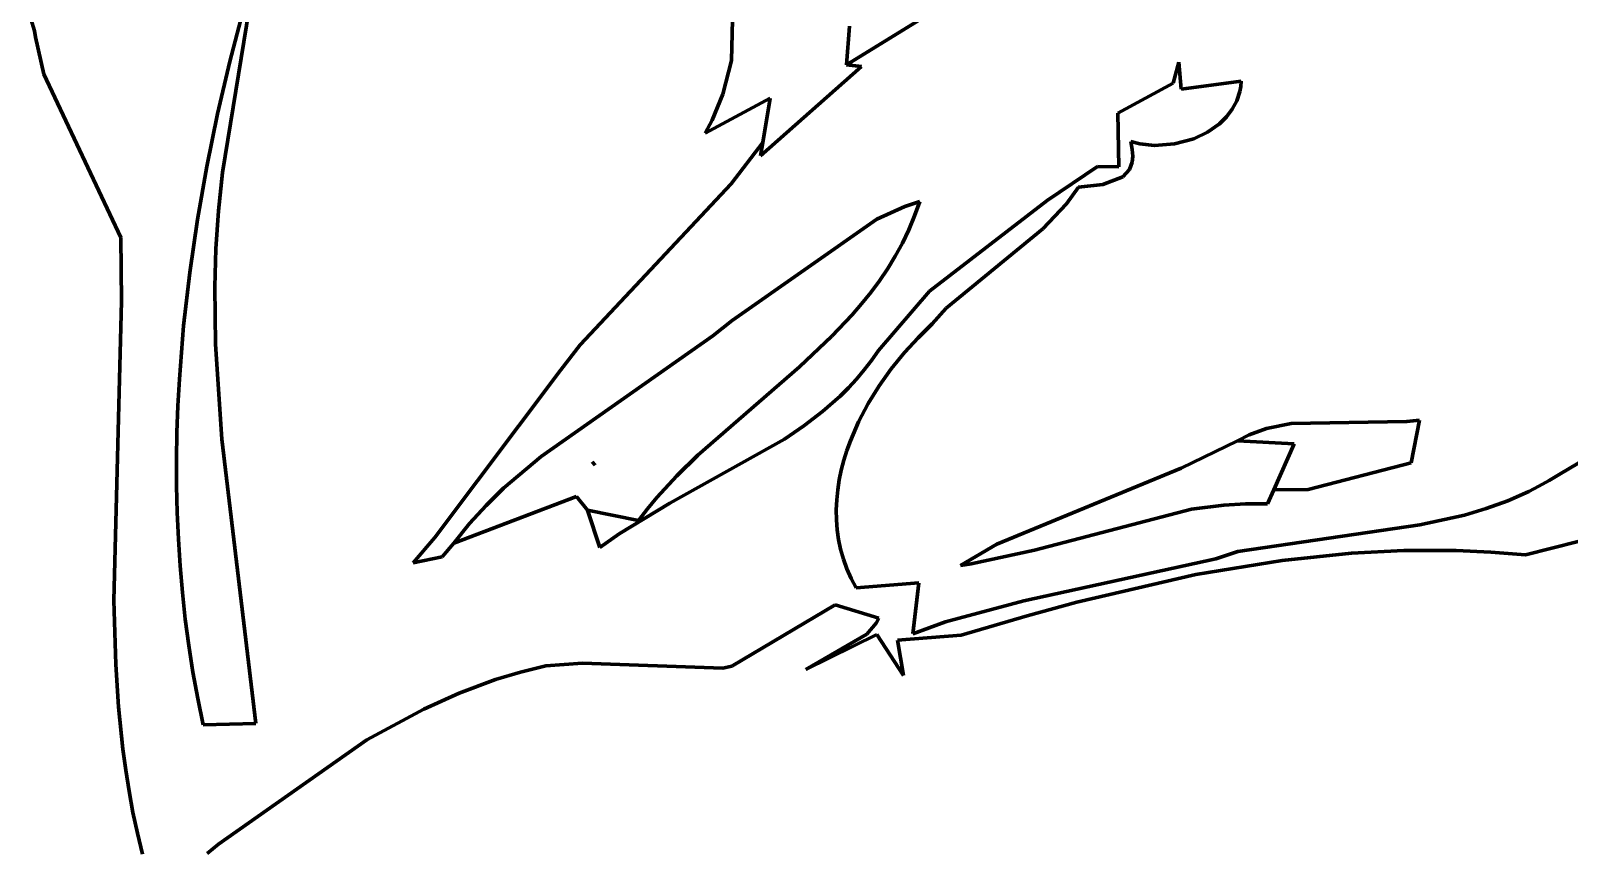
# Model space of a CAD drawing. Header units: millimetres. Extents: x 0 to 8.3, y 0 to 12.4.
# Drawn here: x 3.974 to 5.048, y 9.379 to 9.949 of the extents above; entities that cross this region are included whole.
import ezdxf

# ---------------------------------------------------------------- set-up
doc = ezdxf.new("R2010")
doc.units = ezdxf.units.MM
for name, color, linetype, lineweight in [('color#131313ff', 7, 'CONTINUOUS', 100), ('color#7c7c7cff', 7, 'CONTINUOUS', 100), ('color#c5c5c5ff', 7, 'CONTINUOUS', 100), ('color#ffffffff', 7, 'CONTINUOUS', 100)]:
    doc.layers.add(name, color=color, linetype=linetype, lineweight=lineweight)

msp = doc.modelspace()

# ---------------------------------------------------------------- linework, layer by layer
at = {"layer": 'color#131313ff'}
for p, q in [((4.4653, 10.0162), (4.4632, 9.928)), ((4.6843, 10.0117), (4.5434, 9.9249)), ((4.1082, 9.8498), (4.1325, 9.9991)), ((4.1274, 9.9812), (4.1133, 9.9271)), ((3.977, 9.9485), (3.9745, 9.957)), ((3.9778, 9.9441), (3.977, 9.9485)), ((4.5434, 9.9249), (4.5456, 9.9519)), ((3.9835, 9.9183), (3.9778, 9.9441)), ((4.1133, 9.9271), (4.1048, 9.8906)), ((4.4632, 9.928), (4.4572, 9.9044)), ((4.7713, 9.9122), (4.7752, 9.9268)), ((4.7752, 9.9268), (4.7768, 9.908)), ((4.0374, 9.8044), (3.9835, 9.9183)), ((4.7327, 9.8911), (4.7713, 9.9122)), ((4.7768, 9.908), (4.8187, 9.9134)), ((4.8177, 9.9063), (4.8156, 9.8998)), ((4.8184, 9.9098), (4.8177, 9.9063)), ((4.8187, 9.9134), (4.8184, 9.9098)), ((4.4448, 9.8773), (4.4903, 9.9016)), ((4.4572, 9.9044), (4.4497, 9.8862)), ((4.4903, 9.9016), (4.485, 9.8707)), ((4.8156, 9.8998), (4.8125, 9.8939)), ((4.1048, 9.8906), (4.0973, 9.854)), ((4.4497, 9.8862), (4.4448, 9.8773)), ((4.7334, 9.8537), (4.7327, 9.8911)), ((4.8037, 9.8838), (4.7953, 9.8778)), ((4.8085, 9.8885), (4.8037, 9.8838)), ((4.8125, 9.8939), (4.8085, 9.8885)), ((4.7858, 9.8733), (4.7722, 9.8697)), ((4.7953, 9.8778), (4.7858, 9.8733)), ((4.485, 9.8707), (4.4629, 9.8419)), ((4.7481, 9.8698), (4.7417, 9.8715)), ((4.7417, 9.8715), (4.7428, 9.8659)), ((4.7428, 9.8659), (4.7432, 9.8611)), ((4.7582, 9.8687), (4.7481, 9.8698)), ((4.7722, 9.8697), (4.7582, 9.8687)), ((4.0973, 9.854), (4.0908, 9.8171)), ((4.6833, 9.8303), (4.7186, 9.8539)), ((4.7186, 9.8539), (4.7334, 9.8537)), ((4.7409, 9.8518), (4.7363, 9.8468)), ((4.7427, 9.8569), (4.7409, 9.8518)), ((4.7432, 9.8611), (4.7427, 9.8569)), ((4.1053, 9.8231), (4.1082, 9.8498)), ((4.4629, 9.8419), (4.3576, 9.7295)), ((4.7223, 9.8415), (4.7052, 9.8396)), ((4.7363, 9.8468), (4.7223, 9.8415)), ((4.6013, 9.7669), (4.6833, 9.8303)), ((4.7052, 9.8396), (4.6969, 9.8278)), ((4.1036, 9.7965), (4.1053, 9.8231)), ((4.6969, 9.8278), (4.6804, 9.8105)), ((4.0908, 9.8171), (4.0854, 9.7801)), ((4.6804, 9.8105), (4.6129, 9.7551)), ((4.0377, 9.7599), (4.0374, 9.8044)), ((4.1029, 9.7699), (4.1036, 9.7965)), ((4.0854, 9.7801), (4.0811, 9.7429)), ((4.1034, 9.7301), (4.1029, 9.7699)), ((4.5657, 9.7257), (4.6013, 9.7669)), ((4.0325, 9.5512), (4.0377, 9.7599)), ((4.6129, 9.7551), (4.6033, 9.7442)), ((4.6033, 9.7442), (4.5934, 9.7345)), ((4.0811, 9.7429), (4.0795, 9.7243)), ((4.5934, 9.7345), (4.5838, 9.7241)), ((4.0795, 9.7243), (4.0781, 9.7057)), ((4.1078, 9.6638), (4.1034, 9.7301)), ((4.3576, 9.7295), (4.3441, 9.712)), ((4.5609, 9.7186), (4.5657, 9.7257)), ((4.5838, 9.7241), (4.5747, 9.7129)), ((4.3441, 9.712), (4.2564, 9.5951)), ((4.5504, 9.7056), (4.5558, 9.712)), ((4.5558, 9.712), (4.5609, 9.7186)), ((4.5747, 9.7129), (4.5663, 9.701)), ((4.0781, 9.7057), (4.0771, 9.6871)), ((4.5448, 9.6995), (4.5504, 9.7056)), ((4.5663, 9.701), (4.5586, 9.6886)), ((4.5267, 9.683), (4.539, 9.6938)), ((4.539, 9.6938), (4.5448, 9.6995)), ((4.0771, 9.6871), (4.0764, 9.6684)), ((4.5137, 9.673), (4.5267, 9.683)), ((4.5586, 9.6886), (4.5519, 9.6758)), ((5.0405, 9.6391), (5.1165, 9.6845)), ((4.5001, 9.6638), (4.5137, 9.673)), ((4.5519, 9.6758), (4.5462, 9.6625)), ((4.0764, 9.6684), (4.0761, 9.6498)), ((4.1315, 9.4655), (4.1078, 9.6638)), ((4.4202, 9.6192), (4.5001, 9.6638)), ((4.5462, 9.6625), (4.5437, 9.6558)), ((4.7768, 9.6434), (4.8162, 9.6626)), ((4.8162, 9.6626), (4.8556, 9.6604)), ((4.8556, 9.6604), (4.8416, 9.6285)), ((4.0761, 9.6498), (4.0761, 9.6312)), ((4.3661, 9.6479), (4.3681, 9.6456)), ((4.3681, 9.6456), (4.3661, 9.6479)), ((4.5416, 9.649), (4.5398, 9.6422)), ((4.5437, 9.6558), (4.5416, 9.649)), ((4.5398, 9.6422), (4.5384, 9.6353)), ((4.6484, 9.5904), (4.7768, 9.6434)), ((5.0335, 9.6348), (5.0405, 9.6391)), ((4.0761, 9.6312), (4.0766, 9.6125)), ((4.5373, 9.6284), (4.5366, 9.6214)), ((4.5384, 9.6353), (4.5373, 9.6284)), ((4.8416, 9.6285), (4.8372, 9.6187)), ((5.0047, 9.6208), (5.0193, 9.6272)), ((5.0193, 9.6272), (5.0264, 9.6309)), ((5.0264, 9.6309), (5.0335, 9.6348)), ((4.2695, 9.5913), (4.3552, 9.6238)), ((4.3552, 9.6238), (4.3629, 9.6141)), ((4.3848, 9.5977), (4.4202, 9.6192)), ((4.5366, 9.6214), (4.5363, 9.6145)), ((4.8067, 9.6178), (4.7842, 9.6148)), ((4.8218, 9.6187), (4.8067, 9.6178)), ((4.8372, 9.6187), (4.8218, 9.6187)), ((4.9745, 9.6108), (4.9897, 9.6153)), ((4.9897, 9.6153), (5.0047, 9.6208)), ((4.0766, 9.6125), (4.0774, 9.5939)), ((4.3629, 9.6141), (4.3715, 9.5881)), ((4.5363, 9.6145), (4.5364, 9.6075)), ((4.5364, 9.6075), (4.5369, 9.6006)), ((4.7842, 9.6148), (4.6746, 9.5863)), ((4.9434, 9.604), (4.9745, 9.6108)), ((4.0774, 9.5939), (4.0786, 9.5753)), ((4.2564, 9.5951), (4.2412, 9.5774)), ((4.3715, 9.5881), (4.3848, 9.5977)), ((4.5369, 9.6006), (4.5379, 9.5937)), ((4.5379, 9.5937), (4.5393, 9.5869)), ((4.8164, 9.5853), (4.9434, 9.604)), ((5.0722, 9.597), (5.017, 9.583)), ((4.2615, 9.5816), (4.2695, 9.5913)), ((4.5393, 9.5869), (4.5413, 9.5801)), ((4.623, 9.5757), (4.6484, 9.5904)), ((4.6746, 9.5863), (4.6305, 9.5768)), ((4.8011, 9.5802), (4.8164, 9.5853)), ((4.8958, 9.5842), (4.8473, 9.5792)), ((4.9322, 9.5861), (4.8958, 9.5842)), ((4.9687, 9.5861), (4.9322, 9.5861)), ((4.9929, 9.585), (4.9687, 9.5861)), ((5.017, 9.583), (4.9929, 9.585)), ((4.0786, 9.5753), (4.0802, 9.5568)), ((4.2412, 9.5774), (4.2615, 9.5816)), ((4.5413, 9.5801), (4.5437, 9.5733)), ((4.5437, 9.5733), (4.5466, 9.5666)), ((4.6305, 9.5768), (4.623, 9.5757)), ((4.6672, 9.5509), (4.8011, 9.5802)), ((4.8473, 9.5792), (4.7871, 9.5693)), ((4.5466, 9.5666), (4.5501, 9.56)), ((4.5501, 9.56), (4.5938, 9.5635)), ((4.5938, 9.5635), (4.5897, 9.5279)), ((4.7871, 9.5693), (4.7042, 9.5501)), ((4.0337, 9.5066), (4.0325, 9.5512)), ((4.0802, 9.5568), (4.0822, 9.5382)), ((4.6126, 9.5364), (4.6672, 9.5509)), ((4.5355, 9.5481), (4.4634, 9.5053)), ((4.5659, 9.5389), (4.5355, 9.5481)), ((4.6694, 9.5404), (4.6235, 9.527)), ((4.7042, 9.5501), (4.6694, 9.5404)), ((4.0822, 9.5382), (4.0847, 9.5197)), ((4.5576, 9.5278), (4.5642, 9.5353)), ((4.5642, 9.5353), (4.5659, 9.5389)), ((4.5897, 9.5279), (4.6126, 9.5364)), ((4.0847, 9.5197), (4.0876, 9.5012)), ((4.515, 9.503), (4.5576, 9.5278)), ((4.5646, 9.5275), (4.515, 9.503)), ((4.5831, 9.4989), (4.5646, 9.5275)), ((4.6235, 9.527), (4.579, 9.5236)), ((4.579, 9.5236), (4.5831, 9.4989)), ((4.0356, 9.477), (4.0337, 9.5066)), ((4.0876, 9.5012), (4.091, 9.4828)), ((4.316, 9.5013), (4.2987, 9.496)), ((4.3337, 9.5057), (4.316, 9.5013)), ((4.3592, 9.5074), (4.3337, 9.5057)), ((4.4572, 9.504), (4.3592, 9.5074)), ((4.4634, 9.5053), (4.4572, 9.504)), ((4.2733, 9.4866), (4.2486, 9.4755)), ((4.2987, 9.496), (4.2733, 9.4866)), ((4.0387, 9.4475), (4.0356, 9.477)), ((4.091, 9.4828), (4.0948, 9.4644)), ((4.2486, 9.4755), (4.2089, 9.454)), ((4.0948, 9.4644), (4.1315, 9.4655)), ((4.2089, 9.454), (4.1053, 9.3811)), ((4.0407, 9.4328), (4.0387, 9.4475)), ((4.043, 9.4181), (4.0407, 9.4328)), ((4.0457, 9.4034), (4.043, 9.4181)), ((4.0489, 9.3888), (4.0457, 9.4034)), ((4.0524, 9.3742), (4.0489, 9.3888)), ((4.1053, 9.3811), (4.0974, 9.3746))]:
    msp.add_line(p, q, dxfattribs=at)
at = {"layer": 'color#7c7c7cff'}
for p, q in [((4.8242, 9.6668), (4.8365, 9.6713)), ((4.8365, 9.6713), (4.8537, 9.6747)), ((4.8537, 9.6747), (4.9344, 9.676)), ((4.9344, 9.676), (4.9431, 9.6769)), ((4.9431, 9.6769), (4.9372, 9.6473)), ((4.8162, 9.6626), (4.8242, 9.6668)), ((4.8556, 9.6604), (4.8162, 9.6626)), ((4.8416, 9.6285), (4.8556, 9.6604)), ((4.9372, 9.6473), (4.8654, 9.6286)), ((4.8654, 9.6286), (4.8416, 9.6285))]:
    msp.add_line(p, q, dxfattribs=at)
at = {"layer": 'color#c5c5c5ff'}
for p, q in [((4.4632, 9.928), (4.4653, 10.0162)), ((4.5456, 9.9519), (4.5434, 9.9249)), ((4.4572, 9.9044), (4.4632, 9.928)), ((4.554, 9.9238), (4.4834, 9.8613)), ((4.5434, 9.9249), (4.554, 9.9238)), ((4.4903, 9.9016), (4.4448, 9.8773)), ((4.4497, 9.8862), (4.4572, 9.9044)), ((4.485, 9.8707), (4.4903, 9.9016)), ((4.4448, 9.8773), (4.4497, 9.8862)), ((4.4834, 9.8613), (4.485, 9.8707)), ((4.5842, 9.8261), (4.5945, 9.8296)), ((4.5945, 9.8296), (4.5909, 9.8195)), ((4.5647, 9.8173), (4.5842, 9.8261)), ((4.5909, 9.8195), (4.5869, 9.8098)), ((4.4637, 9.7465), (4.5647, 9.8173)), ((4.5869, 9.8098), (4.5825, 9.8004)), ((4.5825, 9.8004), (4.5775, 9.7914)), ((4.5775, 9.7914), (4.5722, 9.7827)), ((4.5722, 9.7827), (4.5665, 9.7742)), ((4.5604, 9.7661), (4.554, 9.7581)), ((4.5665, 9.7742), (4.5604, 9.7661)), ((4.554, 9.7581), (4.5473, 9.7504)), ((4.4503, 9.7359), (4.4637, 9.7465)), ((4.5473, 9.7504), (4.5332, 9.7356)), ((4.3304, 9.6516), (4.4503, 9.7359)), ((4.5332, 9.7356), (4.5106, 9.7143)), ((4.5106, 9.7143), (4.4398, 9.6526)), ((4.3042, 9.6295), (4.3304, 9.6516)), ((4.3661, 9.6479), (4.3681, 9.6456)), ((4.3681, 9.6456), (4.3661, 9.6479)), ((4.4398, 9.6526), (4.425, 9.6382)), ((4.425, 9.6382), (4.4111, 9.623)), ((4.292, 9.6175), (4.3042, 9.6295)), ((4.3552, 9.6238), (4.2695, 9.5913)), ((4.2804, 9.6048), (4.292, 9.6175)), ((4.3629, 9.6141), (4.3552, 9.6238)), ((4.4046, 9.6151), (4.3983, 9.607)), ((4.4111, 9.623), (4.4046, 9.6151)), ((4.2695, 9.5913), (4.2804, 9.6048)), ((4.3983, 9.607), (4.3629, 9.6141))]:
    msp.add_line(p, q, dxfattribs=at)
at = {"layer": 'color#ffffffff'}
for p, q in [((4.5434, 9.9249), (4.6843, 10.0117)), ((4.1325, 9.9991), (4.1082, 9.8498)), ((4.1133, 9.9271), (4.1274, 9.9812)), ((3.9745, 9.957), (3.977, 9.9485)), ((3.977, 9.9485), (3.9778, 9.9441)), ((3.9778, 9.9441), (3.9835, 9.9183)), ((4.1048, 9.8906), (4.1133, 9.9271)), ((4.7752, 9.9268), (4.7713, 9.9122)), ((4.7768, 9.908), (4.7752, 9.9268)), ((3.9835, 9.9183), (4.0374, 9.8044)), ((4.4834, 9.8613), (4.554, 9.9238)), ((4.554, 9.9238), (4.5434, 9.9249)), ((4.7713, 9.9122), (4.7327, 9.8911)), ((4.8187, 9.9134), (4.7768, 9.908)), ((4.8156, 9.8998), (4.8177, 9.9063)), ((4.8177, 9.9063), (4.8184, 9.9098)), ((4.8184, 9.9098), (4.8187, 9.9134)), ((4.8125, 9.8939), (4.8156, 9.8998)), ((4.0973, 9.854), (4.1048, 9.8906)), ((4.7327, 9.8911), (4.7334, 9.8537)), ((4.7953, 9.8778), (4.8037, 9.8838)), ((4.8037, 9.8838), (4.8085, 9.8885)), ((4.8085, 9.8885), (4.8125, 9.8939)), ((4.7722, 9.8697), (4.7858, 9.8733)), ((4.7858, 9.8733), (4.7953, 9.8778)), ((4.4629, 9.8419), (4.485, 9.8707)), ((4.485, 9.8707), (4.4834, 9.8613)), ((4.7428, 9.8659), (4.7417, 9.8715)), ((4.7417, 9.8715), (4.7481, 9.8698)), ((4.7432, 9.8611), (4.7428, 9.8659)), ((4.7481, 9.8698), (4.7582, 9.8687)), ((4.7582, 9.8687), (4.7722, 9.8697)), ((4.0908, 9.8171), (4.0973, 9.854)), ((4.7186, 9.8539), (4.6833, 9.8303)), ((4.7334, 9.8537), (4.7186, 9.8539)), ((4.7363, 9.8468), (4.7409, 9.8518)), ((4.7409, 9.8518), (4.7427, 9.8569)), ((4.7427, 9.8569), (4.7432, 9.8611)), ((4.1082, 9.8498), (4.1053, 9.8231)), ((4.3576, 9.7295), (4.4629, 9.8419)), ((4.7052, 9.8396), (4.7223, 9.8415)), ((4.7223, 9.8415), (4.7363, 9.8468)), ((4.5945, 9.8296), (4.5842, 9.8261)), ((4.5909, 9.8195), (4.5945, 9.8296)), ((4.6833, 9.8303), (4.6013, 9.7669)), ((4.6969, 9.8278), (4.7052, 9.8396)), ((4.1053, 9.8231), (4.1036, 9.7965)), ((4.5842, 9.8261), (4.5647, 9.8173)), ((4.5869, 9.8098), (4.5909, 9.8195)), ((4.6804, 9.8105), (4.6969, 9.8278)), ((4.0854, 9.7801), (4.0908, 9.8171)), ((4.5647, 9.8173), (4.4637, 9.7465)), ((4.5825, 9.8004), (4.5869, 9.8098)), ((4.6129, 9.7551), (4.6804, 9.8105)), ((4.0374, 9.8044), (4.0377, 9.7599)), ((4.5775, 9.7914), (4.5825, 9.8004)), ((4.1036, 9.7965), (4.1029, 9.7699)), ((4.5722, 9.7827), (4.5775, 9.7914)), ((4.0811, 9.7429), (4.0854, 9.7801)), ((4.5665, 9.7742), (4.5722, 9.7827)), ((4.1029, 9.7699), (4.1034, 9.7301)), ((4.554, 9.7581), (4.5604, 9.7661)), ((4.5604, 9.7661), (4.5665, 9.7742)), ((4.6013, 9.7669), (4.5657, 9.7257)), ((4.0377, 9.7599), (4.0325, 9.5512)), ((4.5473, 9.7504), (4.554, 9.7581)), ((4.6033, 9.7442), (4.6129, 9.7551)), ((4.4637, 9.7465), (4.4503, 9.7359)), ((4.5332, 9.7356), (4.5473, 9.7504)), ((4.5934, 9.7345), (4.6033, 9.7442)), ((4.0795, 9.7243), (4.0811, 9.7429)), ((4.4503, 9.7359), (4.3304, 9.6516)), ((4.5106, 9.7143), (4.5332, 9.7356)), ((4.5838, 9.7241), (4.5934, 9.7345)), ((4.0781, 9.7057), (4.0795, 9.7243)), ((4.1034, 9.7301), (4.1078, 9.6638)), ((4.3441, 9.712), (4.3576, 9.7295)), ((4.5657, 9.7257), (4.5609, 9.7186)), ((4.5747, 9.7129), (4.5838, 9.7241)), ((4.2564, 9.5951), (4.3441, 9.712)), ((4.4398, 9.6526), (4.5106, 9.7143)), ((4.5558, 9.712), (4.5504, 9.7056)), ((4.5609, 9.7186), (4.5558, 9.712)), ((4.5663, 9.701), (4.5747, 9.7129)), ((4.0771, 9.6871), (4.0781, 9.7057)), ((4.5504, 9.7056), (4.5448, 9.6995)), ((4.5586, 9.6886), (4.5663, 9.701)), ((4.539, 9.6938), (4.5267, 9.683)), ((4.5448, 9.6995), (4.539, 9.6938)), ((4.0764, 9.6684), (4.0771, 9.6871)), ((4.5267, 9.683), (4.5137, 9.673)), ((4.5519, 9.6758), (4.5586, 9.6886)), ((5.1165, 9.6845), (5.0405, 9.6391)), ((4.5137, 9.673), (4.5001, 9.6638)), ((4.5462, 9.6625), (4.5519, 9.6758)), ((4.8365, 9.6713), (4.8242, 9.6668)), ((4.8537, 9.6747), (4.8365, 9.6713)), ((4.9344, 9.676), (4.8537, 9.6747)), ((4.9431, 9.6769), (4.9344, 9.676)), ((4.9372, 9.6473), (4.9431, 9.6769)), ((4.0761, 9.6498), (4.0764, 9.6684)), ((4.1078, 9.6638), (4.1315, 9.4655)), ((4.5001, 9.6638), (4.4202, 9.6192)), ((4.5437, 9.6558), (4.5462, 9.6625)), ((4.8162, 9.6626), (4.7768, 9.6434)), ((4.8242, 9.6668), (4.8162, 9.6626)), ((4.0761, 9.6312), (4.0761, 9.6498)), ((4.3304, 9.6516), (4.3042, 9.6295)), ((4.425, 9.6382), (4.4398, 9.6526)), ((4.5398, 9.6422), (4.5416, 9.649)), ((4.5416, 9.649), (4.5437, 9.6558)), ((4.8654, 9.6286), (4.9372, 9.6473)), ((4.4111, 9.623), (4.425, 9.6382)), ((4.5384, 9.6353), (4.5398, 9.6422)), ((4.7768, 9.6434), (4.6484, 9.5904)), ((5.0405, 9.6391), (5.0335, 9.6348)), ((4.0766, 9.6125), (4.0761, 9.6312)), ((4.3042, 9.6295), (4.292, 9.6175)), ((4.5366, 9.6214), (4.5373, 9.6284)), ((4.5373, 9.6284), (4.5384, 9.6353)), ((4.8372, 9.6187), (4.8416, 9.6285)), ((4.8416, 9.6285), (4.8654, 9.6286)), ((5.0193, 9.6272), (5.0047, 9.6208)), ((5.0264, 9.6309), (5.0193, 9.6272)), ((5.0335, 9.6348), (5.0264, 9.6309)), ((4.292, 9.6175), (4.2804, 9.6048)), ((4.4202, 9.6192), (4.3848, 9.5977)), ((4.3983, 9.607), (4.4046, 9.6151)), ((4.4046, 9.6151), (4.4111, 9.623)), ((4.5363, 9.6145), (4.5366, 9.6214)), ((4.7842, 9.6148), (4.8067, 9.6178)), ((4.8067, 9.6178), (4.8218, 9.6187)), ((4.8218, 9.6187), (4.8372, 9.6187)), ((4.9897, 9.6153), (4.9745, 9.6108)), ((5.0047, 9.6208), (4.9897, 9.6153)), ((4.0774, 9.5939), (4.0766, 9.6125)), ((4.2804, 9.6048), (4.2695, 9.5913)), ((4.3715, 9.5881), (4.3629, 9.6141)), ((4.3629, 9.6141), (4.3983, 9.607)), ((4.5364, 9.6075), (4.5363, 9.6145)), ((4.5369, 9.6006), (4.5364, 9.6075)), ((4.6746, 9.5863), (4.7842, 9.6148)), ((4.9745, 9.6108), (4.9434, 9.604)), ((4.0786, 9.5753), (4.0774, 9.5939)), ((4.2412, 9.5774), (4.2564, 9.5951)), ((4.3848, 9.5977), (4.3715, 9.5881)), ((4.5379, 9.5937), (4.5369, 9.6006)), ((4.5393, 9.5869), (4.5379, 9.5937)), ((4.9434, 9.604), (4.8164, 9.5853)), ((5.017, 9.583), (5.0722, 9.597)), ((4.2695, 9.5913), (4.2615, 9.5816)), ((4.5413, 9.5801), (4.5393, 9.5869)), ((4.6484, 9.5904), (4.623, 9.5757)), ((4.6305, 9.5768), (4.6746, 9.5863)), ((4.8164, 9.5853), (4.8011, 9.5802)), ((4.8473, 9.5792), (4.8958, 9.5842)), ((4.8958, 9.5842), (4.9322, 9.5861)), ((4.9322, 9.5861), (4.9687, 9.5861)), ((4.9687, 9.5861), (4.9929, 9.585)), ((4.9929, 9.585), (5.017, 9.583)), ((4.0802, 9.5568), (4.0786, 9.5753)), ((4.2615, 9.5816), (4.2412, 9.5774)), ((4.5437, 9.5733), (4.5413, 9.5801)), ((4.5466, 9.5666), (4.5437, 9.5733)), ((4.623, 9.5757), (4.6305, 9.5768)), ((4.8011, 9.5802), (4.6672, 9.5509)), ((4.7871, 9.5693), (4.8473, 9.5792)), ((4.5501, 9.56), (4.5466, 9.5666)), ((4.5938, 9.5635), (4.5501, 9.56)), ((4.5897, 9.5279), (4.5938, 9.5635)), ((4.7042, 9.5501), (4.7871, 9.5693)), ((4.0325, 9.5512), (4.0337, 9.5066)), ((4.0822, 9.5382), (4.0802, 9.5568)), ((4.6672, 9.5509), (4.6126, 9.5364)), ((4.4634, 9.5053), (4.5355, 9.5481)), ((4.5355, 9.5481), (4.5659, 9.5389)), ((4.6235, 9.527), (4.6694, 9.5404)), ((4.6694, 9.5404), (4.7042, 9.5501)), ((4.0847, 9.5197), (4.0822, 9.5382)), ((4.5642, 9.5353), (4.5576, 9.5278)), ((4.5659, 9.5389), (4.5642, 9.5353)), ((4.6126, 9.5364), (4.5897, 9.5279)), ((4.0876, 9.5012), (4.0847, 9.5197)), ((4.5576, 9.5278), (4.515, 9.503)), ((4.515, 9.503), (4.5646, 9.5275)), ((4.5646, 9.5275), (4.5831, 9.4989)), ((4.579, 9.5236), (4.6235, 9.527)), ((4.5831, 9.4989), (4.579, 9.5236)), ((4.0337, 9.5066), (4.0356, 9.477)), ((4.091, 9.4828), (4.0876, 9.5012)), ((4.2987, 9.496), (4.316, 9.5013)), ((4.316, 9.5013), (4.3337, 9.5057)), ((4.3337, 9.5057), (4.3592, 9.5074)), ((4.3592, 9.5074), (4.4572, 9.504)), ((4.4572, 9.504), (4.4634, 9.5053)), ((4.2486, 9.4755), (4.2733, 9.4866)), ((4.2733, 9.4866), (4.2987, 9.496)), ((4.0356, 9.477), (4.0387, 9.4475)), ((4.0948, 9.4644), (4.091, 9.4828)), ((4.2089, 9.454), (4.2486, 9.4755)), ((4.1315, 9.4655), (4.0948, 9.4644)), ((4.1053, 9.3811), (4.2089, 9.454)), ((4.0387, 9.4475), (4.0407, 9.4328)), ((4.0407, 9.4328), (4.043, 9.4181)), ((4.043, 9.4181), (4.0457, 9.4034)), ((4.0457, 9.4034), (4.0489, 9.3888)), ((4.0489, 9.3888), (4.0524, 9.3742)), ((4.0974, 9.3746), (4.1053, 9.3811))]:
    msp.add_line(p, q, dxfattribs=at)

doc.saveas('drawing.dxf')
